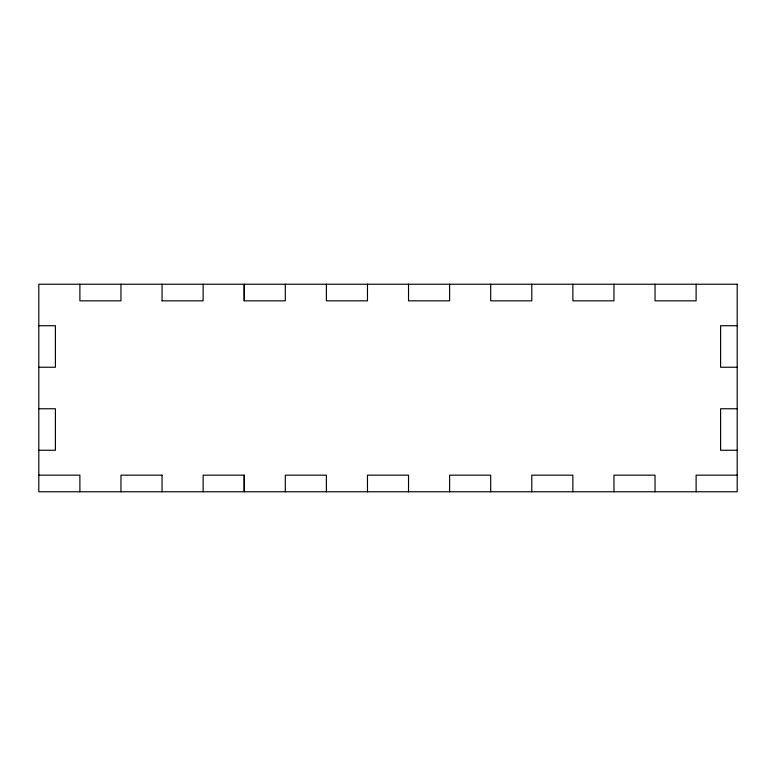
<?xml version="1.0" encoding="UTF-8"?>
<svg xmlns="http://www.w3.org/2000/svg" width="776" height="776" viewBox="0 0 776 776"><rect width="100%" height="100%" fill="white"/><g stroke="black" fill="none" stroke-linecap="round" stroke-linejoin="round"><path stroke-width="1.16" d="M162.038 300.836L203.128 300.836L203.128 284.229M244.217 300.836L244.217 284.229L244.207 300.836L285.296 300.836L285.296 284.229M38.8 325.726L55.406 325.726L55.406 367.242L38.8 367.242M737.2 325.726L720.594 325.726L720.594 367.242L737.2 367.242M38.8 408.758L55.406 408.758L55.406 450.255L38.8 450.255M737.2 408.758L720.594 408.758L720.594 450.255L737.2 450.255M38.8 475.164L79.889 475.164L79.889 491.771M162.058 475.164L120.969 475.164L120.969 491.771M244.207 475.164L244.207 491.771L244.217 475.164L203.128 475.164L203.128 491.771M737.2 475.164L696.12 475.164L696.12 491.771M696.12 284.229L696.12 300.836L655.031 300.836L655.031 284.229M655.031 491.771L655.031 475.164L613.962 475.164L613.962 491.771M613.962 284.229L613.962 300.836L572.872 300.836L572.872 284.229M572.872 491.771L572.872 475.164L531.793 475.164L531.793 491.771M531.793 284.229L531.793 300.836L490.704 300.836L490.704 284.229M490.704 491.771L490.704 475.164L449.624 475.164L449.624 491.771M449.624 284.229L449.624 300.836L408.535 300.836L408.535 284.229M408.535 491.771L408.535 475.164L367.465 475.164L367.465 491.771M367.465 284.229L367.465 300.836L326.376 300.836L326.376 284.229M326.376 491.771L326.376 475.164L285.296 475.164L285.296 491.771M162.058 284.229L162.058 300.836M162.038 475.164L162.058 491.771M120.969 284.229L120.969 300.836L79.889 300.836L79.889 284.229M737.2 284.229L38.8 284.229L38.8 491.771L737.2 491.771L737.2 284.229"/></g></svg>
